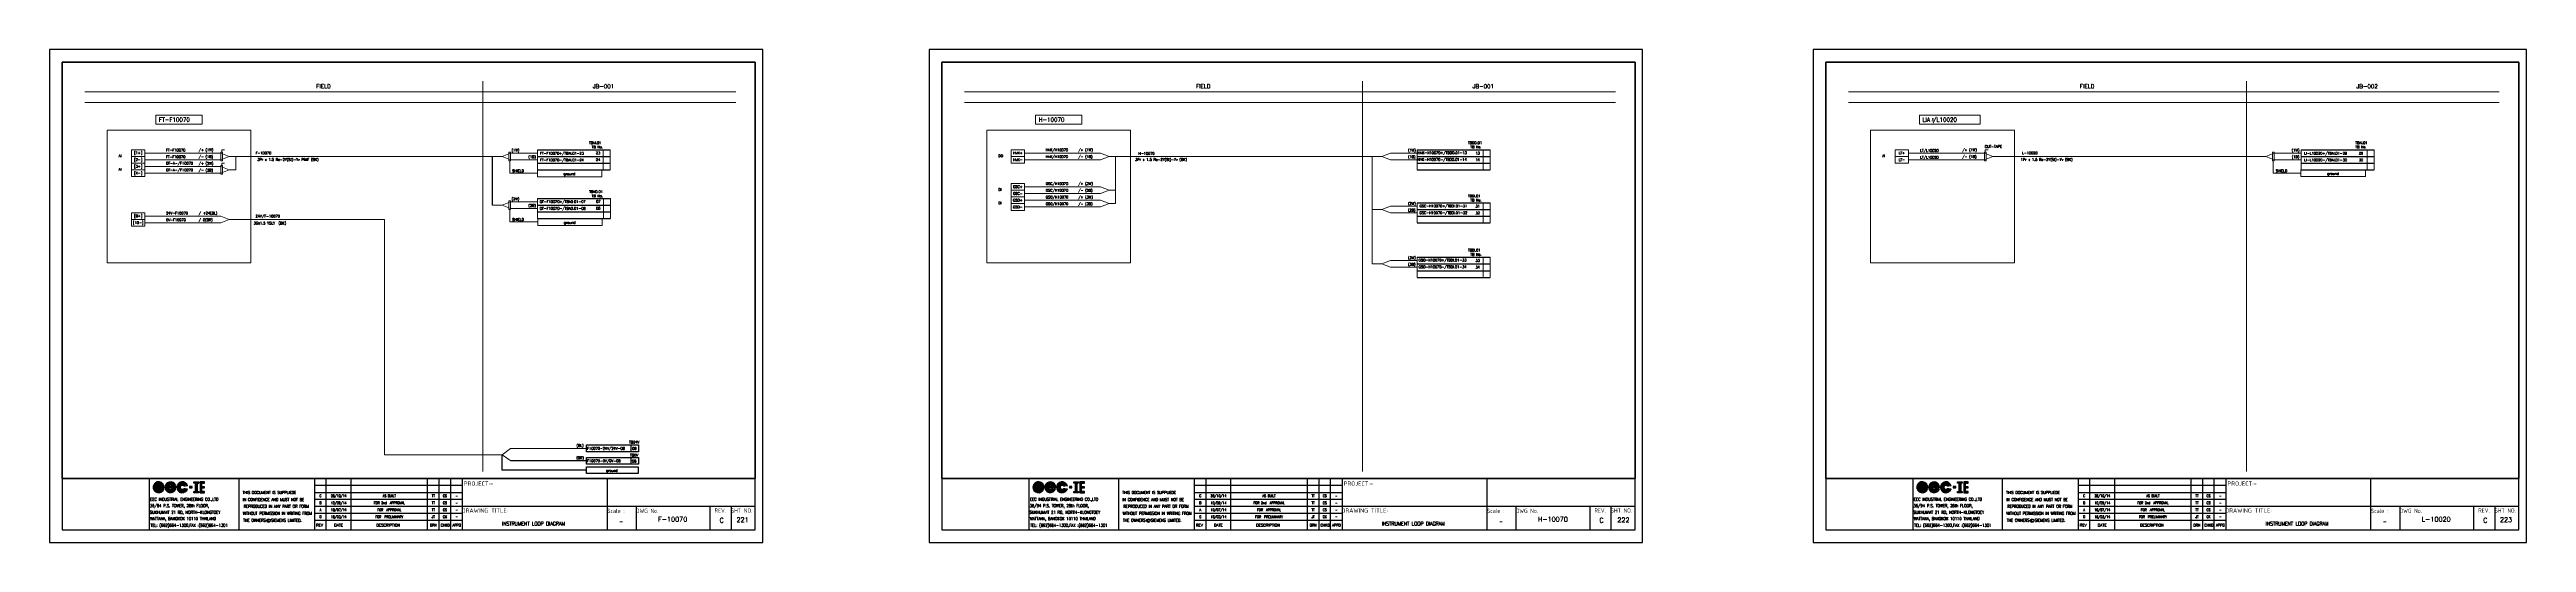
# Model space of a CAD drawing. Header units: millimetres. Extents: x -14942 to 24072, y -50285 to 2207.
# Drawn here: x 11608 to 13077, y -3571 to -3279 of the extents above; entities that cross this region are included whole.
import ezdxf
from ezdxf.enums import TextEntityAlignment as Align

# ---------------------------------------------------------------- set-up
doc = ezdxf.new("R2010")
doc.units = ezdxf.units.MM
doc.header["$MEASUREMENT"] = 0
doc.layers.get('0').update_dxf_attribs({"linetype": 'CONTINUOUS'})
for name, color, linetype in [('52049_PAPER A4$0$Frame_A1', 253, 'CONTINUOUS'), ('BORDER', 3, 'CONTINUOUS'), ('INSTRU', 4, 'CONTINUOUS'), ('INSTRUMENT', 1, 'CONTINUOUS'), ('LINE', 3, 'CONTINUOUS'), ('TEXT', 2, 'CONTINUOUS')]:
    doc.layers.add(name, color=color, linetype=linetype)
doc.styles.add('52049_PAPER A4$0$ISO Proportional', font='isocp.shx')
doc.styles.add('52049_PAPER A4$0$ROMANS', font='isocp.shx')
doc.styles.add('52049_PAPER A4$0$Romans-title', font='romans.shx')
doc.styles.add('ROMANS', font='romans')

# ---------------------------------------------------------------- blocks, each defined once
blk = doc.blocks.new('52049_PAPER A4$0$eec-ie')
at = {"layer": '52049_PAPER A4$0$Frame_A1', "color": 0, "lineweight": -3}
for p, q in [((0, 0), (0.87, 0.87)), ((0, -0.08), (0.3, 0.22)), ((0, -0.16), (0.26, 0.1)), ((0, -0.23), (0.24, 0)), ((0.01, 0.09), (0.78, 0.86)), ((0.04, 0.2), (0.68, 0.83)), ((0.09, 0.32), (0.55, 0.78)), ((0.26, 0.57), (0.3, 0.62)), ((0.34, -0.12), (1, 0.53)), ((0.35, -0.04), (0.92, 0.53)), ((0.35, -0.19), (1.07, 0.52)), ((0.36, 0.05), (0.82, 0.51)), ((0.37, -0.26), (0.66, 0.04)), ((0.39, -0.32), (0.74, 0.04)), ((0.4, 0.17), (0.7, 0.47)), ((0.41, -0.37), (0.82, 0.04)), ((1.69, 0.04), (0.64, 0.04)), ((0.65, 0.57), (0.96, 0.88)), ((0.68, -0.17), (0.9, 0.04)), ((0.76, -0.17), (0.98, 0.04)), ((0.77, 0.62), (1.03, 0.88)), ((0.84, -0.17), (1.05, 0.04)), ((0.87, 0.64), (1.1, 0.87)), ((0.87, 0.25), (1.13, 0.51)), ((0.92, -0.17), (1.13, 0.04)), ((0.95, 0.64), (1.17, 0.86)), ((0.96, 0.26), (1.19, 0.49)), ((1, -0.17), (1.21, 0.04)), ((1.03, 0.64), (1.23, 0.84)), ((1.03, 0.25), (1.24, 0.46)), ((1.07, -0.17), (1.29, 0.04)), ((1.09, 0.24), (1.29, 0.44)), ((1.1, 0.63), (1.29, 0.82)), ((1.15, 0.21), (1.34, 0.4)), ((1.15, -0.17), (1.37, 0.04)), ((1.16, 0.62), (1.35, 0.8)), ((1.19, 0.18), (1.38, 0.37)), ((1.22, 0.6), (1.4, 0.78)), ((1.22, 0.15), (1.54, 0.15)), ((1.23, -0.17), (1.44, 0.04)), ((1.25, 0.15), (1.42, 0.33)), ((1.28, 0.57), (1.45, 0.75)), ((1.31, -0.17), (1.52, 0.04)), ((1.32, 0.15), (1.46, 0.29)), ((1.33, 0.55), (1.5, 0.72)), ((1.38, 0.52), (1.54, 0.69)), ((1.39, -0.17), (1.6, 0.04)), ((1.4, 0.15), (1.49, 0.24)), ((1.42, 0.49), (1.59, 0.65)), ((1.46, 0.45), (1.63, 0.62)), ((1.46, -0.17), (1.68, 0.04)), ((1.48, 0.15), (1.52, 0.19)), ((1.5, 0.41), (1.67, 0.58)), ((1.54, 0.37), (1.71, 0.54)), ((1.54, -0.17), (1.9, 0.18)), ((1.57, 0.33), (1.74, 0.49)), ((1.6, 0.28), (1.77, 0.45)), ((1.62, -0.17), (1.91, 0.12)), ((1.63, 0.23), (1.8, 0.4)), ((1.65, 0.17), (1.83, 0.35)), ((1.67, 0.11), (1.86, 0.3)), ((1.69, 0.05), (1.88, 0.24)), ((1.7, -0.17), (1.93, 0.06)), ((2.09, -0.09), (2.37, 0.19)), ((2.1, -0.01), (2.51, 0.41)), ((2.1, -0.17), (2.34, 0.08)), ((2.11, 0.08), (2.88, 0.86)), ((2.13, 0.18), (2.78, 0.83)), ((2.18, 0.31), (2.65, 0.78)), ((2.31, 0.52), (2.45, 0.65)), ((2.44, -0.05), (3.02, 0.52)), ((2.44, -0.13), (3.1, 0.52)), ((2.45, -0.2), (2.78, 0.13)), ((2.46, 0.04), (2.93, 0.51)), ((2.46, -0.26), (2.76, 0.04)), ((2.48, -0.32), (2.84, 0.04)), ((2.49, 0.15), (2.81, 0.47)), ((2.56, 0.45), (2.97, 0.87)), ((2.72, -0.17), (2.92, 0.04)), ((2.73, 0.04), (3.79, 0.04)), ((2.77, 0.59), (3.06, 0.87)), ((2.79, -0.17), (3, 0.04)), ((2.84, 0.19), (3.17, 0.51)), ((2.87, -0.17), (3.08, 0.04)), ((2.89, 0.63), (3.13, 0.87)), ((2.95, -0.17), (3.15, 0.04)), ((2.98, 0.64), (3.2, 0.86)), ((2.98, 0.26), (3.23, 0.5)), ((3.03, -0.17), (3.23, 0.04)), ((3.06, 0.65), (3.27, 0.85)), ((3.07, 0.26), (3.29, 0.48)), ((3.11, -0.17), (3.31, 0.04)), ((3.14, 0.64), (3.33, 0.83)), ((3.14, 0.25), (3.34, 0.46)), ((3.18, -0.17), (3.39, 0.04)), ((3.2, 0.24), (3.39, 0.43)), ((3.21, 0.63), (3.39, 0.81)), ((3.25, 0.21), (3.44, 0.4)), ((3.26, -0.17), (3.47, 0.04)), ((3.27, 0.62), (3.44, 0.79)), ((3.29, 0.18), (3.48, 0.36)), ((3.62, 0.16), (3.31, 0.16)), ((3.33, 0.6), (3.5, 0.77)), ((3.34, -0.17), (3.54, 0.04)), ((3.36, 0.16), (3.52, 0.32)), ((3.38, 0.57), (3.55, 0.74)), ((3.42, -0.17), (3.62, 0.04)), ((3.43, 0.55), (3.59, 0.71)), ((3.43, 0.16), (3.55, 0.28)), ((3.48, 0.52), (3.64, 0.68)), ((3.5, -0.17), (3.7, 0.04)), ((3.51, 0.16), (3.58, 0.23)), ((3.52, 0.48), (3.68, 0.64)), ((3.57, 0.45), (3.72, 0.61)), ((3.57, -0.17), (3.78, 0.04)), ((3.59, 0.16), (3.61, 0.18)), ((3.6, 0.41), (3.76, 0.57)), ((3.64, 0.37), (3.8, 0.53)), ((3.65, -0.17), (3.99, 0.17)), ((3.67, 0.32), (3.83, 0.48)), ((3.7, 0.27), (3.87, 0.44)), ((3.73, 0.22), (3.9, 0.39)), ((3.73, -0.17), (4, 0.11)), ((3.75, 0.17), (3.92, 0.34)), ((3.77, 0.11), (3.95, 0.28)), ((3.79, 0.05), (3.97, 0.23)), ((3.81, -0.17), (4.02, 0.04)), ((4.18, -0.03), (4.57, 0.36)), ((4.18, -0.11), (4.47, 0.18)), ((4.18, -0.18), (4.43, 0.07)), ((4.19, 0.06), (5, 0.86)), ((4.21, 0.16), (4.9, 0.84)), ((4.25, 0.28), (4.78, 0.8)), ((4.34, 0.45), (4.61, 0.71)), ((4.53, -0.15), (5.2, 0.53)), ((4.53, -0.07), (5.13, 0.53)), ((4.54, 0.02), (5.04, 0.52)), ((4.54, -0.22), (4.86, 0.1)), ((4.57, 0.12), (4.93, 0.49)), ((4.69, 0.48), (5.08, 0.87)), ((4.69, 0.32), (4.73, 0.37)), ((4.88, 0.59), (5.16, 0.88)), ((4.96, 0.2), (5.27, 0.52)), ((4.99, 0.63), (5.24, 0.87)), ((5.08, 0.64), (5.31, 0.86)), ((5.09, 0.25), (5.33, 0.5)), ((5.16, 0.64), (5.37, 0.85)), ((5.17, 0.26), (5.39, 0.48)), ((5.24, 0.64), (5.43, 0.83)), ((5.24, 0.25), (5.44, 0.46)), ((5.3, 0.63), (5.49, 0.82)), ((5.3, 0.23), (5.49, 0.43)), ((5.35, 0.2), (5.54, 0.39)), ((5.37, 0.61), (5.55, 0.79)), ((5.39, 0.17), (5.58, 0.36)), ((5.4, 0.15), (5.72, 0.15)), ((5.42, 0.59), (5.6, 0.77)), ((5.46, 0.15), (5.62, 0.32)), ((5.48, 0.57), (5.65, 0.74)), ((5.53, 0.54), (5.7, 0.71)), ((5.53, 0.15), (5.65, 0.27)), ((5.58, 0.51), (5.74, 0.68)), ((5.61, 0.15), (5.68, 0.23)), ((5.62, 0.47), (5.79, 0.64)), ((5.66, 0.44), (5.83, 0.6)), ((5.69, 0.15), (5.71, 0.18)), ((5.7, 0.4), (5.87, 0.56)), ((5.73, 0.36), (5.9, 0.52)), ((5.77, 0.31), (5.94, 0.48)), ((5.8, 0.26), (5.97, 0.43)), ((5.82, 0.21), (6, 0.38)), ((5.85, 0.15), (6.02, 0.33)), ((6.09, 0.15), (5.85, 0.15)), ((5.92, 0.15), (6.05, 0.28)), ((6, 0.15), (6.07, 0.22)), ((6.08, 0.15), (6.09, 0.16)), ((6.9, 0.04), (6.46, 0.04)), ((6.46, 0.04), (6.46, -0.18)), ((6.46, -0.01), (6.51, 0.04)), ((6.46, -0.09), (6.59, 0.04)), ((6.46, -0.17), (6.66, 0.04)), ((6.52, -0.18), (6.74, 0.04)), ((6.6, -0.18), (6.82, 0.04)), ((6.68, -0.18), (6.9, 0.04)), ((6.9, -0.18), (6.9, 0.04)), ((7.23, 0.68), (7.41, 0.86)), ((7.27, 0.64), (7.49, 0.86)), ((7.35, 0.64), (7.57, 0.86)), ((7.43, 0.64), (7.65, 0.86)), ((7.5, 0.64), (7.72, 0.86)), ((7.51, 0.57), (7.8, 0.86)), ((7.51, 0.49), (7.88, 0.86)), ((7.51, 0.41), (7.96, 0.86)), ((7.51, 0.34), (7.78, 0.61)), ((7.51, 0.26), (7.78, 0.53)), ((7.51, 0.18), (7.78, 0.45)), ((7.51, 0.1), (7.78, 0.38)), ((7.51, 0.02), (7.78, 0.3)), ((7.51, -0.05), (7.78, 0.22)), ((7.51, -0.13), (7.78, 0.14)), ((7.51, -0.21), (7.78, 0.07)), ((7.82, 0.64), (8.04, 0.86)), ((7.89, 0.64), (8.06, 0.81)), ((7.97, 0.64), (8.06, 0.73)), ((8.05, 0.64), (8.06, 0.65)), ((8.33, 0.46), (8.74, 0.86)), ((8.33, 0.54), (8.66, 0.86)), ((8.33, 0.38), (8.82, 0.86)), ((8.33, 0.69), (8.5, 0.86)), ((8.33, 0.62), (8.58, 0.86)), ((8.33, 0.3), (8.61, 0.58)), ((8.33, 0.23), (8.61, 0.5)), ((8.33, 0.15), (8.61, 0.42)), ((8.33, 0.07), (8.61, 0.35)), ((8.33, -0.01), (8.61, 0.27)), ((8.33, -0.09), (8.61, 0.19)), ((8.33, -0.16), (8.61, 0.11)), ((8.33, -0.24), (8.61, 0.03)), ((8.33, -0.4), (8.74, 0.01)), ((8.33, -0.32), (8.66, 0.01)), ((8.33, -0.48), (8.82, 0.01)), ((8.67, 0.64), (8.89, 0.86)), ((8.68, -0.21), (8.9, 0.01)), ((8.75, 0.64), (8.97, 0.86)), ((8.75, -0.21), (8.97, 0.01)), ((8.83, 0.64), (9.05, 0.86)), ((8.83, -0.21), (9.05, 0.01)), ((8.91, 0.64), (9.11, 0.84)), ((8.99, 0.64), (9.11, 0.76)), ((9.06, 0.64), (9.11, 0.69)), ((0.02, -0.3), (0.23, -0.08)), ((0.03, -0.36), (0.23, -0.16)), ((0.05, -0.42), (0.24, -0.23)), ((0.07, -0.47), (0.26, -0.29)), ((0.1, -0.53), (0.27, -0.35)), ((0.12, -0.58), (0.3, -0.4)), ((0.15, -0.63), (0.32, -0.46)), ((0.19, -0.67), (0.35, -0.5)), ((0.22, -0.72), (0.39, -0.55)), ((0.26, -0.76), (0.42, -0.59)), ((0.3, -0.8), (0.46, -0.63)), ((0.34, -0.83), (0.5, -0.67)), ((0.38, -0.87), (0.55, -0.7)), ((0.42, -0.9), (0.59, -0.73)), ((0.44, -0.42), (0.64, -0.22)), ((0.47, -0.47), (0.66, -0.27)), ((0.47, -0.93), (0.65, -0.76)), ((0.5, -0.51), (0.69, -0.32)), ((0.52, -0.96), (0.7, -0.78)), ((0.54, -0.55), (0.73, -0.36)), ((0.58, -0.59), (0.78, -0.39)), ((0.58, -0.98), (0.76, -0.8)), ((0.62, -0.17), (1.94, -0.17)), ((0.63, -0.62), (0.83, -0.42)), ((0.63, -1.01), (0.82, -0.82)), ((0.68, -0.65), (0.89, -0.44)), ((0.69, -1.03), (0.89, -0.83)), ((0.73, -0.67), (0.96, -0.45)), ((0.75, -1.04), (0.96, -0.83)), ((0.79, -0.69), (1.04, -0.44)), ((0.82, -1.05), (1.04, -0.83)), ((0.85, -0.71), (1.19, -0.37)), ((0.89, -1.06), (1.14, -0.81)), ((0.92, -0.72), (1.29, -0.34)), ((0.96, -1.07), (1.25, -0.77)), ((1, -0.72), (1.37, -0.34)), ((1.04, -1.06), (1.76, -0.34)), ((1.09, -0.71), (1.45, -0.34)), ((1.13, -1.05), (1.84, -0.34)), ((1.2, -0.67), (1.53, -0.34)), ((1.54, -0.34), (1.22, -0.34)), ((1.23, -1.03), (1.9, -0.36)), ((1.35, -0.99), (1.86, -0.48)), ((1.53, -0.88), (1.76, -0.66)), ((1.65, -0.38), (1.68, -0.34)), ((1.91, -0.34), (1.66, -0.34)), ((1.78, -0.17), (1.94, -0.01)), ((1.85, -0.17), (1.94, -0.09)), ((1.93, -0.17), (1.94, -0.17)), ((2.1, -0.24), (2.32, -0.02)), ((2.11, -0.3), (2.32, -0.1)), ((2.13, -0.36), (2.32, -0.17)), ((2.15, -0.42), (2.33, -0.24)), ((2.17, -0.48), (2.35, -0.3)), ((2.2, -0.53), (2.37, -0.36)), ((2.22, -0.58), (2.39, -0.42)), ((2.25, -0.63), (2.42, -0.47)), ((2.29, -0.68), (2.45, -0.51)), ((2.32, -0.72), (2.48, -0.56)), ((2.36, -0.76), (2.52, -0.6)), ((2.4, -0.8), (2.56, -0.64)), ((2.44, -0.84), (2.6, -0.68)), ((2.48, -0.87), (2.64, -0.71)), ((2.51, -0.38), (2.71, -0.17)), ((2.53, -0.9), (2.69, -0.74)), ((2.54, -0.43), (2.73, -0.23)), ((2.57, -0.47), (2.76, -0.28)), ((2.58, -0.93), (2.74, -0.77)), ((2.6, -0.51), (2.79, -0.33)), ((2.63, -0.96), (2.8, -0.79)), ((2.64, -0.55), (2.83, -0.37)), ((2.68, -0.98), (2.86, -0.81)), ((2.69, -0.59), (2.87, -0.4)), ((4.02, -0.17), (2.71, -0.17)), ((2.73, -0.62), (2.93, -0.43)), ((2.74, -1.01), (2.92, -0.82)), ((2.78, -0.65), (2.99, -0.44)), ((2.8, -1.02), (2.99, -0.83)), ((2.84, -0.67), (3.06, -0.45)), ((2.86, -1.04), (3.06, -0.84)), ((2.9, -0.69), (3.14, -0.44)), ((2.92, -1.05), (3.14, -0.83)), ((2.96, -0.7), (3.32, -0.35)), ((2.99, -1.06), (3.24, -0.81)), ((3.03, -0.71), (3.39, -0.35)), ((3.07, -1.06), (3.36, -0.77)), ((3.11, -0.71), (3.47, -0.35)), ((3.15, -1.06), (3.86, -0.35)), ((3.2, -0.7), (3.55, -0.35)), ((3.24, -1.04), (3.94, -0.35)), ((3.31, -0.35), (3.62, -0.35)), ((3.32, -0.65), (3.62, -0.36)), ((3.35, -1.02), (3.98, -0.38)), ((3.48, -0.97), (3.93, -0.51)), ((3.74, -0.39), (3.78, -0.35)), ((3.76, -0.35), (3.99, -0.35)), ((3.89, -0.17), (4.02, -0.03)), ((3.96, -0.17), (4.03, -0.11)), ((4.19, -0.25), (4.42, -0.03)), ((4.21, -0.32), (4.41, -0.11)), ((4.22, -0.38), (4.42, -0.18)), ((4.24, -0.44), (4.43, -0.25)), ((4.26, -0.49), (4.45, -0.31)), ((4.29, -0.54), (4.47, -0.37)), ((4.32, -0.59), (4.49, -0.42)), ((4.35, -0.64), (4.52, -0.47)), ((4.38, -0.69), (4.55, -0.52)), ((4.42, -0.73), (4.58, -0.56)), ((4.45, -0.77), (4.62, -0.6)), ((4.49, -0.81), (4.66, -0.64)), ((4.53, -0.84), (4.7, -0.68)), ((4.56, -0.28), (4.8, -0.03)), ((4.58, -0.33), (4.8, -0.11)), ((4.58, -0.88), (4.75, -0.71)), ((4.6, -0.39), (4.81, -0.18)), ((4.62, -0.91), (4.8, -0.74)), ((4.63, -0.44), (4.83, -0.24)), ((4.66, -0.48), (4.86, -0.29)), ((4.67, -0.94), (4.85, -0.77)), ((4.7, -0.52), (4.89, -0.33)), ((4.72, -0.97), (4.9, -0.79)), ((4.74, -0.56), (4.93, -0.37)), ((4.78, -0.6), (4.98, -0.4)), ((4.78, -0.99), (4.96, -0.81)), ((4.83, -0.63), (5.03, -0.43)), ((4.83, -1.01), (5.03, -0.82)), ((4.88, -0.66), (5.09, -0.44)), ((4.89, -1.03), (5.1, -0.83)), ((4.93, -0.68), (5.17, -0.45)), ((4.96, -1.05), (5.17, -0.83)), ((4.99, -0.7), (5.26, -0.43)), ((5.02, -1.06), (5.26, -0.82)), ((5.06, -0.71), (5.43, -0.34)), ((5.09, -1.06), (5.36, -0.8)), ((5.13, -0.72), (5.5, -0.34)), ((5.17, -1.07), (5.49, -0.75)), ((5.21, -0.71), (5.58, -0.34)), ((5.25, -1.06), (5.97, -0.34)), ((5.3, -0.7), (5.66, -0.34)), ((5.35, -1.05), (6.05, -0.34)), ((5.72, -0.34), (5.4, -0.34)), ((5.43, -0.65), (5.71, -0.37)), ((5.45, -1.02), (6.07, -0.4)), ((5.58, -0.96), (6.02, -0.53)), ((5.81, -0.43), (5.89, -0.34)), ((5.85, -0.34), (6.09, -0.34)), ((6.46, -0.18), (6.9, -0.18)), ((6.75, -0.18), (6.9, -0.04)), ((6.83, -0.18), (6.9, -0.12)), ((7.23, -0.95), (7.34, -0.84)), ((7.23, -0.88), (7.26, -0.84)), ((7.23, -1.03), (7.42, -0.84)), ((7.28, -1.07), (7.5, -0.84)), ((7.35, -1.07), (7.78, -0.64)), ((7.43, -1.07), (7.78, -0.71)), ((7.51, -0.29), (7.78, -0.01)), ((7.51, -0.37), (7.78, -0.09)), ((7.51, -0.44), (7.78, -0.17)), ((7.51, -0.52), (7.78, -0.25)), ((7.51, -0.6), (7.78, -0.32)), ((7.51, -0.68), (7.78, -0.4)), ((7.51, -0.76), (7.78, -0.48)), ((7.51, -0.83), (7.78, -0.56)), ((7.51, -1.07), (7.78, -0.79)), ((7.59, -1.07), (7.81, -0.84)), ((7.67, -1.07), (7.89, -0.84)), ((7.74, -1.07), (7.96, -0.84)), ((7.82, -1.07), (8.04, -0.84)), ((7.9, -1.07), (8.06, -0.91)), ((7.98, -1.07), (8.06, -0.98)), ((8.06, -1.07), (8.06, -1.06)), ((8.33, -0.55), (8.61, -0.28)), ((8.33, -0.63), (8.61, -0.36)), ((8.33, -0.71), (8.61, -0.43)), ((8.33, -0.79), (8.61, -0.51)), ((8.33, -0.86), (8.61, -0.59)), ((8.33, -0.94), (8.61, -0.67)), ((8.33, -1.02), (8.61, -0.75)), ((8.37, -1.07), (8.61, -0.82)), ((8.45, -1.07), (8.67, -0.84)), ((8.52, -1.07), (8.74, -0.84)), ((8.6, -1.07), (8.82, -0.84)), ((8.68, -1.07), (8.9, -0.84)), ((8.76, -1.07), (8.98, -0.84)), ((8.84, -1.07), (9.06, -0.84)), ((8.91, -0.21), (9.11, -0.02)), ((8.91, -1.07), (9.11, -0.87)), ((8.99, -0.21), (9.11, -0.09)), ((8.99, -1.07), (9.11, -0.95)), ((9.07, -0.21), (9.11, -0.17)), ((9.07, -1.07), (9.11, -1.03))]:
    blk.add_line(p, q, dxfattribs=at)
for points in [[(7.23, 0.86), (8.06, 0.86), (8.06, 0.64), (7.78, 0.64), (7.78, -0.84), (8.06, -0.84), (8.06, -1.07), (7.23, -1.07), (7.23, -0.84), (7.51, -0.84), (7.51, 0.64), (7.23, 0.64)], [(8.61, 0.01), (8.61, 0.64), (9.11, 0.64), (9.11, 0.86), (8.33, 0.86), (8.33, -1.07), (9.11, -1.07), (9.11, -0.84), (8.61, -0.84), (8.61, -0.21), (9.11, -0.21), (9.11, 0.01)]]:
    blk.add_lwpolyline(points, close=True, dxfattribs=at)
for centre, radius, start, end in [((0.97, -0.09), 0.972, 355.3439, 345.1466), ((0.97, -0.09), 0.737, 10.5243, 340.256), ((0.97, -0.09), 0.623, 23.5697, 336.4303), ((0.97, -0.09), 0.354, 44.7876, 157.6107), ((3.06, -0.09), 0.967, 355.6074, 344.7747), ((3.06, -0.09), 0.742, 10.0766, 339.9937), ((3.06, -0.09), 0.618, 24.2545, 335.7455), ((3.06, -0.09), 0.358, 45.1096, 158.7579), ((5.15, -0.09), 0.972, 14.8534, 345.1466), ((5.15, -0.09), 0.737, 19.744, 340.256), ((5.15, -0.09), 0.623, 23.5697, 336.4303), ((5.15, -0.09), 0.354, 44.7876, 315.2124), ((0.97, -0.09), 0.354, 192.8901, 315.2124), ((3.06, -0.09), 0.358, 191.9242, 314.8904)]:
    blk.add_arc(centre, radius, start, end, dxfattribs=at)
blk = doc.blocks.new('52049_PAPER A4$0$eec logo')
at = {"color": 7, "xscale": 2.786697286423482, "yscale": 2.786697286423482, "zscale": 2.786697286423482}
blk.add_blockref('52049_PAPER A4$0$eec-ie', (50, 25.9), dxfattribs=at)
blk = doc.blocks.new('A$C089E5181')
at = {"color": 3}
for p, q in [((-415.5, 38), (-4.5, 38)), ((-363.9, 38), (-363.9, 7.5)), ((-310.8, 38), (-310.8, 7.5)), ((-265.7, 7.5), (-265.7, 38)), ((-258.9, 7.5), (-258.9, 38)), ((-244.1, 7.5), (-244.1, 38)), ((-198.8, 7.5), (-198.8, 38)), ((-191.9, 7.5), (-191.9, 38)), ((-185.1, 7.5), (-185.1, 38)), ((-178.2, 38), (-178.2, 7.5)), ((-92.4, 38), (-92.4, 7.5)), ((-178.2, 21.5), (-4.5, 21.5)), ((-75.1, 21.5), (-75.1, 7.5)), ((-31.4, 21.5), (-31.4, 7.5)), ((-18.8, 21.5), (-18.8, 7.5)), ((-265.7, 13.2), (-178.2, 13.2))]:
    blk.add_line(p, q, dxfattribs=at)
at = {"color": 1}
for p, q in [((-178.2, 33.9), (-265.7, 33.9)), ((-265.7, 29.7), (-178.2, 29.7)), ((-178.2, 25.6), (-265.7, 25.6)), ((-265.7, 21.5), (-178.2, 21.5)), ((-178.2, 17.3), (-265.7, 17.3))]:
    blk.add_line(p, q, dxfattribs=at)
at = {"color": 7}
for p, q in [((-4.5, 38), (-96.4, 38)), ((-92.4, 38), (-92.4, 19.9))]:
    blk.add_line(p, q, dxfattribs=at)
blk.add_lwpolyline([(0, 0), (0, 292.5), (-423, 292.5), (-423, 0)], close=True, dxfattribs=at)
blk.add_lwpolyline([(-415.5, 285), (-4.5, 285), (-4.5, 38), (-415.5, 38)], close=True)
at = {"color": 3}
blk.add_lwpolyline([(-4.5, 7.5), (-4.5, 285), (-415.5, 285), (-415.5, 7.5)], close=True, dxfattribs=at)
at = {"color": 2}
blk.add_circle((-293.1, 13), 1.05, dxfattribs=at)
at = {"color": 3, "xscale": 1.200000000000001, "yscale": 1.200000000000001, "zscale": 1.200000000000001}
blk.add_blockref('52049_PAPER A4$0$eec logo', (-421.5, 2), dxfattribs=at)
at = {"color": 2, "style": '52049_PAPER A4$0$Romans-title', "width": 0.8}
for s, p in [('THIS DOCUMENT IS SUPPLIEDE', (-292.6, 29.7)), ('IN CONFIDENCE AND MUST NOT BE', (-290.2, 25.5)), (' WITHOUT PERMISSION IN WRITING FROM ', (-287.9, 17.3)), (' REPRODUCED IN ANY PART OR FORM', (-289.1, 21.5)), ('THE OWNERS   SIEMENS LIMITED. ', (-290.3, 13.2))]:
    blk.add_text(s, height=1.75, dxfattribs=at).set_placement(p, align=Align.MIDDLE)
at = {"color": 2, "style": '52049_PAPER A4$0$ISO Proportional'}
for s, height, p in [('PROJECT:-', 2.48, (-168.6, 35)), ('DRAWING TITLE:', 2.482, (-164.8, 19))]:
    blk.add_text(s, height=height, dxfattribs=at).set_placement(p, align=Align.MIDDLE_CENTER)
at = {"color": 2, "style": '52049_PAPER A4$0$Romans-title'}
for s, height, width, p in [('36/94 P.S. TOWER, 28th FLOOR,', 1.75, 0.9, (-363.5, 21, -1.8)), ('SUKHUMVIT 21 RD, NORTH-KLONGTOEY', 1.75, 0.9, (-363.5, 17.1, -1.8)), ('WATTANA, BANGKOK 10110 THAILAND ', 1.75, 0.9, (-363.3, 13.3, -1.8)), ('EEC INDUSTRIAL ENGINEERING CO.,LTD', 1.75, 0.9, (-363.3, 24.8)), ('TEL: (662)664-1300,FAX :(662)664-1301', 1.75, 0.9, (-363.1, 9.4, -1.8)), ('DRN', 1.65, 0.8, (-197.4, 9.5)), ('CHKD', 1.65, 0.8, (-191, 9.5)), ('APPD', 1.65, 0.8, (-184.1, 9.5))]:
    blk.add_text(s, height=height, dxfattribs=dict(at, width=width)).set_placement(p)
at = {"color": 2}
for s, height, style, width, p in [('C', 1.5, '52049_PAPER A4$0$Romans-title', 0.8, (-262.3, 27.7)), ('A', 1.5, '52049_PAPER A4$0$Romans-title', 0.8, (-262.3, 19.4)), ('0', 1.5, '52049_PAPER A4$0$Romans-title', 0.8, (-262.3, 15.3)), ('B', 1.5, '52049_PAPER A4$0$Romans-title', 0.8, (-262.3, 23.5)), ('28/10/14', 1.5, '52049_PAPER A4$0$Romans-title', 0.8, (-251.5, 27.7)), ('10/09/14', 1.5, '52049_PAPER A4$0$Romans-title', 0.8, (-251.5, 23.5)), ('10/07/14', 1.5, '52049_PAPER A4$0$Romans-title', 0.8, (-251.5, 19.4)), ('18/03/14', 1.5, '52049_PAPER A4$0$Romans-title', 0.8, (-251.5, 15.3)), ('FOR 2nd  APPROVAL', 1.5, '52049_PAPER A4$0$Romans-title', 0.8, (-221.5, 23.5)), ('FOR  PRELIMINARY', 1.5, '52049_PAPER A4$0$Romans-title', 0.8, (-221.5, 15.3)), ('FOR  APPROVAL', 1.5, '52049_PAPER A4$0$Romans-title', 0.8, (-221.5, 19.4)), ('AS BUILT', 1.5, '52049_PAPER A4$0$Romans-title', 0.8, (-221.5, 27.7)), ('TT', 1.5, '52049_PAPER A4$0$Romans-title', 0.8, (-195.4, 27.7)), ('TT', 1.5, '52049_PAPER A4$0$Romans-title', 0.8, (-195.4, 23.5)), ('TT', 1.5, '52049_PAPER A4$0$Romans-title', 0.8, (-195.4, 19.4)), ('JT', 1.5, '52049_PAPER A4$0$Romans-title', 0.8, (-195.4, 15.3)), ('CS', 1.5, '52049_PAPER A4$0$Romans-title', 0.8, (-188.5, 27.7)), ('CS', 1.5, '52049_PAPER A4$0$Romans-title', 0.8, (-188.5, 23.5)), ('CS', 1.5, '52049_PAPER A4$0$Romans-title', 0.8, (-188.5, 19.4)), ('CK', 1.5, '52049_PAPER A4$0$Romans-title', 0.8, (-188.5, 15.3)), ('-', 1.5, '52049_PAPER A4$0$Romans-title', 0.8, (-181.6, 27.7)), ('-', 1.5, '52049_PAPER A4$0$Romans-title', 0.8, (-181.6, 23.5)), ('-', 1.5, '52049_PAPER A4$0$Romans-title', 0.8, (-181.6, 19.4)), ('-', 1.5, '52049_PAPER A4$0$Romans-title', 0.8, (-181.6, 15.3)), ('Scale :', 2.48, '52049_PAPER A4$0$ROMANS', 0.9, (-87.1, 18.8)), ('DWG No.', 2.48, '52049_PAPER A4$0$ROMANS', 0.9, (-68.6, 18.8)), ('REV.', 2.48, '52049_PAPER A4$0$ROMANS', 0.9, (-25.2, 19)), ('C', 3, '52049_PAPER A4$0$Romans-title', 0.8, (-24.4, 13.2)), ('SHT NO.', 2.48, '52049_PAPER A4$0$ROMANS', 0.9, (-12.6, 19)), ('-', 2.25, '52049_PAPER A4$0$Romans-title', 0.8, (-84, 12.5))]:
    blk.add_text(s, height=height, dxfattribs=dict(at, style=style, width=width)).set_placement(p, align=Align.MIDDLE_CENTER)
at = {"color": 2, "style": '52049_PAPER A4$0$Romans-title'}
blk.add_text('C', height=1.19, dxfattribs=at).set_placement((-293.1, 13), align=Align.MIDDLE)
for s, height, p in [('REV', 1.65, (-264.9, 9.5)), ('DATE', 1.65, (-254.2, 9.5)), ('DESCRIPTION', 1.655, (-229.2, 9.5))]:
    blk.add_text(s, height=height, dxfattribs=at).set_placement(p)
at = {"layer": 'TEXT', "style": 'ROMANS', "width": 0.8}
blk.add_text('INSTRUMENT LOOP DIAGRAM ', height=2.25, dxfattribs=at).set_placement((-135.3, 11.2), align=Align.MIDDLE_CENTER)
blk = doc.blocks.new('AA')
at = {"layer": 'INSTRU', "color": 7, "lineweight": 13}
for p, q in [((660.4, -1836.1), (674.5, -1836.1)), ((660.4, -1836.1), (660.4, -1840.1)), ((660.4, -1840.1), (698.6, -1840.1)), ((667.7, -1836.1), (698.6, -1836.1)), ((698.6, -1836.1), (698.6, -1840.1))]:
    blk.add_line(p, q, dxfattribs=at)
at = {"layer": 'TEXT', "color": 7, "lineweight": 13, "style": 'ROMANS'}
blk.add_text('ground', height=1.5, dxfattribs=at).set_placement((675.9, -1839.1))
blk = doc.blocks.new('Box')
at = {"layer": 'INSTRU', "color": 7, "lineweight": 13}
for p, q in [((660.5, -1853.3), (660.5, -1865.3)), ((699.6, -1853.3), (699.6, -1865.3)), ((703.7, -1853.3), (703.7, -1865.3))]:
    blk.add_line(p, q, dxfattribs=at)
at = {"layer": 'INSTRUMENT', "color": 7}
for p, q in [((660.5, -1853.3), (703.7, -1853.3)), ((660.5, -1857.3), (703.7, -1857.3)), ((660.5, -1861.3), (703.7, -1861.3)), ((660.5, -1865.3), (703.7, -1865.3))]:
    blk.add_line(p, q, dxfattribs=at)
blk = doc.blocks.new('OO')
at = {"layer": 'INSTRUMENT', "color": 7}
blk.add_line((715.9, -2010.2), (715.9, -2014.2), dxfattribs=at)
blk.add_lwpolyline([(689.6, -2010.2), (720.3, -2010.2), (720.3, -2014.2), (689.6, -2014.2)], close=True, dxfattribs=at)
blk = doc.blocks.new('444')
at = {"layer": 'INSTRUMENT', "color": 7}
blk.add_lwpolyline([(850.7, -1511.7), (881.4, -1511.7), (881.4, -1515.7), (850.7, -1515.7)], close=True, dxfattribs=at)
at = {"layer": 'TEXT', "color": 7, "lineweight": 13, "style": 'ROMANS'}
blk.add_text('ground', height=1.5, dxfattribs=at).set_placement((862.3, -1514.6))

msp = doc.modelspace()

# ---------------------------------------------------------------- linework, layer by layer
at = {"layer": 'BORDER', "color": 7, "lineweight": 13}
for p, q in [((11629.2, -3303.9), (12015.2, -3303.9)), ((12150.8, -3303.9), (12536.9, -3303.9)), ((12675, -3303.9), (13061, -3303.9)), ((11629.2, -3310.2), (12015.2, -3310.2)), ((12150.8, -3310.2), (12536.9, -3310.2)), ((12675, -3310.2), (13061, -3310.2))]:
    msp.add_line(p, q, dxfattribs=at)
at = {"layer": 'BORDER', "color": 7, "lineweight": 13, "ltscale": 2.5}
for p, q in [((11865.2, -3297.6), (11865.2, -3529.1)), ((12386.9, -3297.6), (12386.9, -3529.1)), ((12911, -3297.6), (12911, -3529.1))]:
    msp.add_line(p, q, dxfattribs=at)
at = {"layer": 'INSTRU', "color": 7, "lineweight": 13}
for p, q in [((11656.9, -3338.2), (11664.9, -3338.2)), ((11656.9, -3338.2), (11656.9, -3342.2)), ((11656.9, -3342.2), (11664.9, -3342.2)), ((11656.9, -3342.2), (11656.9, -3346.2)), ((11656.9, -3346.2), (11664.9, -3346.2)), ((11656.9, -3346.2), (11656.9, -3350.2)), ((11656.9, -3346.2), (11664.9, -3346.2)), ((11664.9, -3338.2), (11664.9, -3342.2)), ((11664.9, -3342.2), (11664.9, -3346.2)), ((11664.9, -3346.2), (11664.9, -3350.2)), ((12178.5, -3338.2), (12186.5, -3338.2)), ((12178.5, -3338.2), (12178.5, -3342.2)), ((12178.5, -3342.2), (12186.5, -3342.2)), ((12178.5, -3342.2), (12178.5, -3346.2)), ((12178.5, -3346.2), (12186.5, -3346.2)), ((12178.5, -3346.2), (12186.5, -3346.2)), ((12178.5, -3346.2), (12186.5, -3346.2)), ((12186.5, -3338.2), (12186.5, -3342.2)), ((12186.5, -3342.2), (12186.5, -3346.2)), ((12702.7, -3338.2), (12710.7, -3338.2)), ((12702.7, -3338.2), (12702.7, -3342.2)), ((12702.7, -3342.2), (12710.7, -3342.2)), ((12702.7, -3342.2), (12702.7, -3346.2)), ((12702.7, -3346.2), (12710.7, -3346.2)), ((12702.7, -3346.2), (12710.7, -3346.2)), ((12710.7, -3338.2), (12710.7, -3342.2)), ((12710.7, -3342.2), (12710.7, -3346.2)), ((11656.9, -3350.2), (11664.9, -3350.2)), ((11656.9, -3350.2), (11656.9, -3354.2)), ((11656.9, -3354.2), (11664.9, -3354.2)), ((11656.9, -3354.2), (11664.9, -3354.2)), ((11656.9, -3354.2), (11664.9, -3354.2)), ((11664.9, -3350.2), (11664.9, -3354.2)), ((12178.5, -3358.2), (12178.5, -3362.2)), ((12178.5, -3358.2), (12186.5, -3358.2)), ((12178.5, -3362.2), (12186.5, -3362.2)), ((12178.5, -3362.2), (12178.5, -3366.2)), ((12186.5, -3358.2), (12186.5, -3362.2)), ((12186.5, -3362.2), (12186.5, -3366.2)), ((11656.9, -3375.6), (11664.9, -3375.6)), ((11656.9, -3375.6), (11664.9, -3375.6)), ((11656.9, -3375.6), (11664.9, -3375.6)), ((11656.9, -3375.6), (11656.9, -3379.6)), ((11664.9, -3375.6), (11664.9, -3379.6)), ((12178.5, -3366.2), (12186.5, -3366.2)), ((12178.5, -3366.2), (12178.5, -3370.2)), ((12178.5, -3366.2), (12186.5, -3366.2)), ((12178.5, -3366.2), (12186.5, -3366.2)), ((12178.5, -3370.2), (12186.5, -3370.2)), ((12178.5, -3370.2), (12178.5, -3374.2)), ((12178.5, -3374.2), (12186.5, -3374.2)), ((12186.5, -3366.2), (12186.5, -3370.2)), ((12186.5, -3370.2), (12186.5, -3374.2)), ((11656.9, -3379.6), (11656.9, -3383.6)), ((11656.9, -3379.6), (11664.9, -3379.6)), ((11656.9, -3383.6), (11664.9, -3383.6)), ((11664.9, -3379.6), (11664.9, -3383.6))]:
    msp.add_line(p, q, dxfattribs=at)
at = {"layer": 'INSTRUMENT', "color": 7}
for p, q in [((11871, -3371.1), (11871, -3342.2)), ((11876.6, -3519.2), (11876.6, -3528.4)), ((11926.8, -3522.8), (11881.8, -3522.8)), ((11926.7, -3528.4), (11876.6, -3528.4))]:
    msp.add_line(p, q, dxfattribs=at)
at = {"layer": 'LINE', "color": 7, "lineweight": 13}
for p, q in [((11671.4, -3317.8), (11698.8, -3317.8)), ((11671.4, -3317.8), (11671.4, -3323)), ((11698.8, -3317.8), (11698.8, -3323)), ((12193, -3317.8), (12220.4, -3317.8)), ((12193, -3317.8), (12193, -3323)), ((12220.4, -3317.8), (12220.4, -3323)), ((12717.1, -3317.8), (12753.1, -3317.8)), ((12717.1, -3317.8), (12717.1, -3323)), ((12753.1, -3317.8), (12753.1, -3323)), ((11671.4, -3323), (11698.8, -3323)), ((12193, -3323), (12220.4, -3323)), ((12717.1, -3323), (12753.1, -3323)), ((11664.9, -3340.2), (11709.9, -3340.2)), ((11664.9, -3344.2), (11709.9, -3344.2)), ((11664.9, -3348.2), (11709.9, -3348.2)), ((11709.9, -3339.6), (11709.9, -3344.8)), ((11709.9, -3339.6), (11710.9, -3339.6)), ((11714.9, -3342.2), (11709.9, -3340.2)), ((11709.9, -3344.2), (11714.9, -3342.2)), ((11709.9, -3344.8), (11710.9, -3344.8)), ((11709.9, -3347.6), (11709.9, -3352.8)), ((11709.9, -3347.6), (11710.9, -3347.6)), ((11714.9, -3350.2), (11709.9, -3348.2)), ((11710.4, -3338.2), (11712.1, -3338.2)), ((11710.4, -3346.2), (11712.1, -3346.2)), ((11710.9, -3339.6), (11710.9, -3344.8)), ((11710.9, -3347.6), (11710.9, -3352.8)), ((11714.9, -3342.2), (11876.7, -3342.2)), ((11718.8, -3350.2), (11718.8, -3342.2)), ((11876.7, -3342.2), (11881.7, -3340.2)), ((11876.7, -3342.2), (11881.7, -3344.2)), ((11881.7, -3339.6), (11880.7, -3339.6)), ((11880.7, -3339.6), (11880.7, -3344.8)), ((11881.7, -3344.8), (11880.7, -3344.8)), ((11881.2, -3344.8), (11881.2, -3352.2)), ((11881.7, -3339.6), (11881.7, -3344.8)), ((11897.6, -3340.2), (11881.7, -3340.2)), ((11897.6, -3344.2), (11881.7, -3344.2)), ((12186.5, -3340.2), (12231.6, -3340.2)), ((12186.5, -3344.2), (12231.6, -3344.2)), ((12236.6, -3342.2), (12231.6, -3340.2)), ((12231.6, -3344.2), (12236.6, -3342.2)), ((12236.6, -3342.2), (12398.4, -3342.2)), ((12240.5, -3350.2), (12240.5, -3342.2)), ((12392.7, -3405.9), (12392.7, -3342.2)), ((12398.4, -3342.2), (12403.4, -3340.2)), ((12398.4, -3342.2), (12403.4, -3344.2)), ((12419.3, -3340.2), (12403.4, -3340.2)), ((12419.3, -3344.2), (12403.4, -3344.2)), ((12710.7, -3340.2), (12755.7, -3340.2)), ((12710.7, -3344.2), (12755.7, -3344.2)), ((12755.7, -3339.6), (12755.7, -3344.8)), ((12755.7, -3339.6), (12756.7, -3339.6)), ((12760.7, -3342.2), (12755.7, -3340.2)), ((12755.7, -3344.2), (12760.7, -3342.2)), ((12755.7, -3344.8), (12756.7, -3344.8)), ((12756.2, -3338.2), (12757.9, -3338.2)), ((12756.7, -3339.6), (12756.7, -3344.8)), ((12760.7, -3342.2), (12922.5, -3342.2)), ((12922.5, -3342.2), (12927.5, -3340.2)), ((12922.5, -3342.2), (12927.5, -3344.2)), ((12927.5, -3339.6), (12926.5, -3339.6)), ((12926.5, -3339.6), (12926.5, -3344.8)), ((12927.5, -3344.8), (12926.5, -3344.8)), ((12927, -3344.8), (12927, -3352.2)), ((12927.5, -3339.6), (12927.5, -3344.8)), ((12943.5, -3340.2), (12927.5, -3340.2)), ((12943.5, -3344.2), (12927.5, -3344.2)), ((11664.9, -3352.2), (11709.9, -3352.2)), ((11709.9, -3352.2), (11714.9, -3350.2)), ((11709.9, -3352.8), (11710.9, -3352.8)), ((11714.9, -3350.2), (11718.8, -3350.2)), ((11897.6, -3352.2), (11881.2, -3352.2)), ((12186.5, -3360.2), (12231.6, -3360.2)), ((12236.6, -3362.2), (12231.6, -3360.2)), ((12231.6, -3364.2), (12236.6, -3362.2)), ((12236.6, -3362.2), (12240.5, -3362.2)), ((12240.5, -3362.2), (12240.5, -3350.2)), ((12240.5, -3370.2), (12240.5, -3362.2)), ((12943.5, -3352.2), (12927, -3352.2)), ((11664.9, -3377.6), (11709.9, -3377.6)), ((11714.9, -3379.6), (11709.9, -3377.6)), ((11876.7, -3371.1), (11871, -3371.1)), ((11876.7, -3371.1), (11881.7, -3369.1)), ((11876.7, -3371.1), (11881.7, -3373.1)), ((11881.7, -3368.5), (11880.7, -3368.5)), ((11880.7, -3368.5), (11880.7, -3373.7)), ((11881.7, -3373.7), (11880.7, -3373.7)), ((11881.2, -3373.7), (11881.2, -3381.1)), ((11881.7, -3368.5), (11881.7, -3373.7)), ((11897.7, -3369.1), (11881.7, -3369.1)), ((11897.7, -3373.1), (11881.7, -3373.1)), ((12186.5, -3364.2), (12231.6, -3364.2)), ((12186.5, -3368.2), (12231.6, -3368.2)), ((12186.5, -3372.2), (12231.6, -3372.2)), ((12236.6, -3370.2), (12231.6, -3368.2)), ((12231.6, -3372.2), (12236.6, -3370.2)), ((12236.6, -3370.2), (12240.5, -3370.2)), ((12392.7, -3373.7), (12398.4, -3373.7)), ((12398.4, -3373.7), (12403.4, -3371.7)), ((12398.4, -3373.7), (12403.4, -3375.7)), ((12419.3, -3371.7), (12403.4, -3371.7)), ((12419.3, -3375.7), (12403.4, -3375.7)), ((11664.9, -3381.6), (11709.9, -3381.6)), ((11709.9, -3381.6), (11714.9, -3379.6)), ((11714.9, -3379.6), (11807, -3379.6)), ((11897.7, -3381.1), (11881.2, -3381.1)), ((12392.7, -3405.9), (12398.4, -3405.9)), ((12398.4, -3405.9), (12403.4, -3403.9)), ((12398.4, -3405.9), (12403.4, -3407.9)), ((12419.3, -3403.9), (12403.4, -3403.9)), ((12419.3, -3407.9), (12403.4, -3407.9)), ((11876.7, -3519.2), (11807, -3519.2)), ((11876.7, -3519.2), (11881.7, -3515.5)), ((11881.8, -3522.8), (11876.7, -3519.2)), ((11926.7, -3515.5), (11881.7, -3515.5))]:
    msp.add_line(p, q, dxfattribs=at)
at = {"layer": 'LINE', "color": 7, "lineweight": 13, "ltscale": 8}
for p, q in [((11642.4, -3405.3), (11642.4, -3326.6)), ((11727.7, -3326.6), (11642.4, -3326.6)), ((11727.7, -3405.3), (11727.7, -3326.6)), ((12164.1, -3405.3), (12164.1, -3326.6)), ((12249.3, -3326.6), (12164.1, -3326.6)), ((12249.3, -3405.3), (12249.3, -3326.6)), ((12688.2, -3405.3), (12688.2, -3326.6)), ((12773.5, -3326.6), (12688.2, -3326.6)), ((12773.5, -3405.3), (12773.5, -3326.6)), ((11727.7, -3405.3), (11642.4, -3405.3)), ((12249.3, -3405.3), (12164.1, -3405.3)), ((12773.5, -3405.3), (12688.2, -3405.3))]:
    msp.add_line(p, q, dxfattribs=at)
at = {"layer": 'TEXT', "color": 7, "lineweight": 13}
for p, q in [((11710.4, -3339.6), (11710.4, -3338.2)), ((11710.4, -3347.6), (11710.4, -3346.2)), ((12756.2, -3339.6), (12756.2, -3338.2)), ((11807, -3379.6), (11807, -3519.2))]:
    msp.add_line(p, q, dxfattribs=at)

# ---------------------------------------------------------------- block references
at = {"layer": 'INSTRUMENT', "color": 1}
for name, p in [('Box', (11237.1, -1484.9)), ('Box', (11758.8, -1484.9)), ('Box', (12283, -1484.9)), ('AA', (11237.2, -1514.2)), ('AA', (12283, -1514.1)), ('Box', (11237.2, -1513.8)), ('Box', (11758.9, -1516.4)), ('AA', (11237.4, -1543.1)), ('Box', (11758.8, -1548.7)), ('OO', (11237.2, -1503.2)), ('OO', (11237.2, -1510.6))]:
    msp.add_blockref(name, p, dxfattribs=at)
at = {"layer": 'INSTRUMENT', "color": 7}
msp.add_blockref('444', (11076, -2014.7), dxfattribs=at)
at = {"layer": 'LINE', "color": 7, "lineweight": 13}
for p in [(12031.3, -3571.3), (12553, -3571.3), (13077.1, -3571.3)]:
    msp.add_blockref('A$C089E5181', p, dxfattribs=at)

# ---------------------------------------------------------------- texts
at = {"layer": 'TEXT', "color": 7, "lineweight": 13, "style": 'ROMANS'}
for s, height, p in [('FIELD', 2.4, (11766.5, -3301.8)), ('JB-001', 2.4, (11930.5, -3301.8)), ('FIELD', 2.4, (12288.2, -3301.8)), ('JB-001', 2.4, (12452.2, -3301.8)), ('FIELD', 2.4, (12812.3, -3301.8)), ('JB-002', 2.4, (12976.3, -3301.8)), ('FT-F10070', 2.4, (11673.2, -3321.6)), ('H-10070', 2.4, (12194.9, -3321.6)), ('LIA /L10020', 2.4, (12719, -3321.6)), ('TBAI.01', 1.5, (11928.2, -3334.9)), ('TBDO.01 ', 1.5, (12449.4, -3334.9)), ('+', 1.21, (12724.4, -3320.5)), ('-', 1.21, (12724.3, -3321.6)), ('TBAI.01', 1.5, (12975.6, -3334.9)), ('AI', 1.5, (11649.3, -3342.6)), ('QT-A-/F10070', 1.5, (11677.4, -3347)), ('FT-F10070', 1.5, (11677.4, -3339.2)), ('FT-F10070', 1.5, (11677.4, -3343.2)), ('/+ (1W)', 1.5, (11696.7, -3339.1)), ('/- (1B)', 1.5, (11696.7, -3343.1)), ('/+ (2W)', 1.5, (11696.7, -3347.1)), ('F-10070', 1.5, (11730.5, -3340.9)), (' 3Pr x 1.5 Re-2Y(St)-Yv PiMF (BK)', 1.5, (11730.5, -3344.8)), ('(1W)', 1.5, (11882.3, -3339.3)), ('(1B)', 1.5, (11892.3, -3343.2)), ('FT-F10070+/TBAI.01-23', 1.5, (11899.1, -3341.1)), ('FT-F10070-/TBAI.01-24', 1.5, (11899.1, -3345.1)), ('TB No.', 1.5, (11929.8, -3337.4)), ('23', 1.5, (11932.3, -3340.9)), ('24', 1.5, (11932.3, -3344.9)), ('DO', 1.5, (12171, -3342.6)), ('HVK/H10070', 1.5, (12199.1, -3339.1)), ('HVK/H10070', 1.5, (12199.1, -3343.1)), ('/+ (1W)', 1.5, (12218.3, -3339.1)), ('/- (1B)', 1.5, (12218.3, -3343.1)), ('3Pr x 1.5 Re-2Y(St)-Yv (BK)', 1.5, (12252.1, -3344.8)), ('H-10070', 1.5, (12254.1, -3341.2)), ('(1W)', 1.5, (12413.9, -3339.3)), ('(1B)', 1.5, (12413.9, -3343.2)), ('HVK-H10070+/TBDO.01-13', 1.5, (12419.7, -3340.8)), ('HVK-H10070-/TBDO.01-14', 1.5, (12419.6, -3344.8)), ('TB No.', 1.5, (12450.9, -3337.4)), ('13', 1.5, (12453.9, -3341)), ('14', 1.5, (12453.9, -3345)), ('AI', 1.5, (12695.1, -3342.6)), ('LT/L10020', 1.5, (12717.5, -3339.5)), ('LT/L10020', 1.5, (12717.5, -3343.5)), ('/+ (1W)', 1.5, (12742.5, -3339.1)), ('/- (1B)', 1.5, (12742.5, -3343.1)), ('CUT-TAPE', 1.5, (12755.9, -3337.1)), (' 1Pr x 1.5 Re-2Y(St)-Yv (BK)', 1.5, (12776.2, -3344.8)), ('L-10020', 1.5, (12778, -3340.9)), ('(1W)', 1.5, (12937.9, -3339.3)), ('(1B)', 1.5, (12938, -3343.2)), ('LI-L10020+/TBAI.01-29', 1.5, (12945.3, -3341.1)), ('LI-L10020-/TBAI.01-30', 1.5, (12945.3, -3345.1)), ('TB No.', 1.5, (12975.7, -3337.4)), ('29', 1.4, (12977.8, -3341)), ('30', 1.4, (12977.8, -3345)), ('AI', 1.5, (11649.3, -3350.6)), ('QT-A-/F10070', 1.5, (11677.4, -3351)), ('/- (2B)', 1.5, (11696.7, -3351.1)), ('SHIELD', 1.5, (11882.7, -3351.5)), ('TBAO.01', 1.5, (11928.3, -3363.9)), ('DI', 1.5, (12171, -3362.6)), ('GSC/H10070', 1.5, (12199.1, -3359.1)), ('GSC/H10070', 1.5, (12199.1, -3363.1)), ('/+ (2W)', 1.5, (12218.3, -3359.1)), ('/- (2B)', 1.5, (12218.3, -3363.1)), ('SHIELD', 1.5, (12928.4, -3351.5)), ('24V-F10070', 1.5, (11677.4, -3376.6)), ('/', 1.5, (11696.7, -3376.6)), ('+24(BL)', 1.5, (11699.3, -3376.6)), ('24V/F-10070', 1.5, (11730.5, -3378.4)), ('(2W)', 1.5, (11882.3, -3368.2)), ('(2B)', 1.5, (11892.3, -3372.1)), ('QT-F10070+/TBAO.01-07', 1.5, (11899, -3369.8)), ('QT-F10070-/TBAO.01-08', 1.5, (11899, -3373.8)), ('TB No.', 1.5, (11929.8, -3366.4)), ('08', 1.5, (11932.4, -3373.7)), ('07', 1.5, (11932.5, -3369.7)), ('DI', 1.5, (12171, -3370.6)), ('GSO/H10070', 1.5, (12199.1, -3367.1)), ('GSO/H10070', 1.5, (12199.1, -3371.1)), ('/+ (3W)', 1.5, (12218.3, -3367.1)), ('/- (3B)', 1.5, (12218.3, -3371.1)), ('(2W)', 1.5, (12413.9, -3370.9)), ('(2B)', 1.5, (12413.9, -3374.8)), ('GSC-H10070+/TBDI.01-31', 1.5, (12420.7, -3372.4)), ('GSC-H10070-/TBDI.01-32', 1.5, (12420.7, -3376.4)), ('TBDI.01 ', 1.5, (12449.4, -3366.4)), ('TB No.', 1.5, (12450.9, -3368.9)), ('31', 1.5, (12453.9, -3372.5)), ('32', 1.5, (12453.9, -3376.5)), ('0V-F10070', 1.5, (11677.4, -3380.6)), ('/', 1.5, (11696.7, -3380.6)), ('0(BR)', 1.5, (11699.3, -3380.6)), ('3Gx1.5 YSLY  (BK)', 1.5, (11729.4, -3382.5)), ('SHIELD', 1.5, (11882.7, -3380.4)), ('(3W)', 1.5, (12413.9, -3403.1)), ('(3B)', 1.5, (12413.9, -3407)), ('GSO-H10070+/TBDI.01-33', 1.5, (12420.2, -3404.5)), ('GSO-H10070-/TBDI.01-34', 1.5, (12420.2, -3408.5)), ('TBDI.01 ', 1.5, (12449.4, -3398.6)), ('TB No.', 1.5, (12450.9, -3401.1)), ('33', 1.5, (12453.9, -3404.7)), ('34', 1.5, (12453.9, -3408.7)), ('(BR)', 1.5, (11920.7, -3521.8)), ('(BL)', 1.5, (11920.8, -3514.5)), ('F10070-24V/24V-08', 1.5, (11927.1, -3516.2)), ('F10070-0V/0V-08', 1.5, (11927.1, -3523.6)), ('TB24V', 1.5, (11952, -3512.5)), ('TB0V', 1.5, (11952.6, -3520.2)), ('F-10070', 2.8, (11969.2, -3558.9)), ('H-10070', 2.8, (12490.9, -3558.9)), ('L-10020', 2.8, (13015, -3558.9))]:
    msp.add_text(s, height=height, dxfattribs=at).set_placement(p)
for s, height, p in [('[1+]', 1.5, (11660.9, -3340.2)), ('[2-]', 1.5, (11660.9, -3344.2)), ('[3+]', 1.5, (11660.9, -3348.2)), ('HVK+', 1.5, (12182.5, -3340.2)), ('HVK-', 1.5, (12182.5, -3344.2)), ('LT+', 1.5, (12706.7, -3340.2)), ('LT-', 1.5, (12706.7, -3344.2)), ('[4-]', 1.5, (11660.9, -3352.2)), ('GSC+', 1.5, (12182.5, -3360.2)), ('GSC-', 1.5, (12182.5, -3364.2)), ('[9+]', 1.5, (11660.9, -3377.6)), ('GSO+', 1.5, (12182.5, -3368.2)), ('GSO-', 1.5, (12182.5, -3372.2)), ('[10-]', 1.5, (11660.9, -3381.6)), ('08', 1.5, (11955, -3523)), ('08', 1.5, (11955.1, -3515.5)), ('221', 2.8, (12019.3, -3557.8)), ('222', 2.8, (12541.6, -3557.9)), ('223', 2.8, (13065, -3557.8))]:
    msp.add_text(s, height=height, dxfattribs=at).set_placement(p, align=Align.MIDDLE)

doc.saveas('drawing.dxf')
